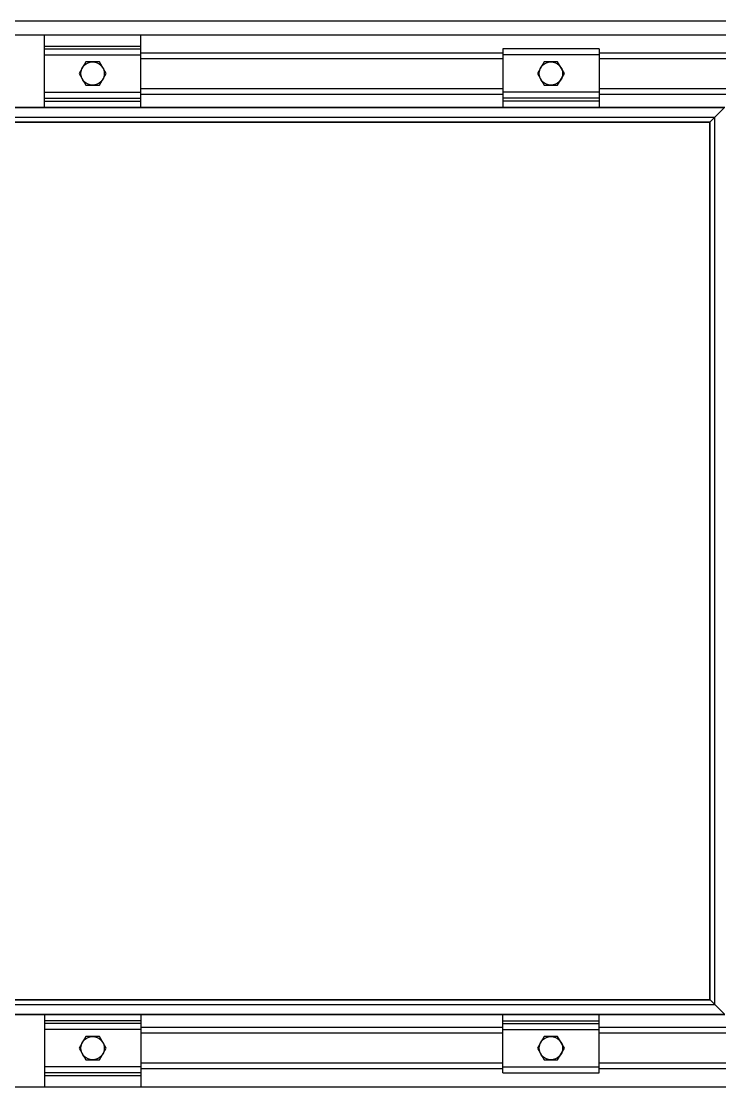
# Model space of a CAD drawing. Header units: feet. Extents: x -21 to 5170, y -254 to 1413.
# Drawn here: x 4487.76 to 4509.1, y 29.77 to 62.32 of the extents above; entities that cross this region are included whole.
import ezdxf

# ---------------------------------------------------------------- set-up
doc = ezdxf.new("R2010")
doc.units = ezdxf.units.FT
doc.header["$MEASUREMENT"] = 0
doc.layers.add('E-ARRY-TABL', color=9, linetype='Continuous')

msp = doc.modelspace()

# ---------------------------------------------------------------- linework, layer by layer
at = {"layer": 'E-ARRY-TABL'}
for p, q in [((4530.59106, 62.32252), (4441.89119, 62.32252)), ((4531.01104, 61.90253), (4441.47121, 61.90253)), ((4488.46702, 59.69558), (4488.46702, 61.90253)), ((4491.40688, 59.69558), (4491.40688, 61.90253)), ((4488.46702, 61.56655), (4491.40688, 61.56655)), ((4488.46702, 61.48255), (4491.40688, 61.48255)), ((4488.46702, 61.29356), (4491.40688, 61.29356)), ((4491.40688, 61.35656), (4502.47337, 61.35656)), ((4505.41323, 61.48255), (4502.47337, 61.48255)), ((4502.47337, 61.48255), (4502.47337, 59.69558)), ((4505.41323, 61.29356), (4502.47337, 61.29356)), ((4505.41323, 61.48255), (4505.41323, 59.69558)), ((4505.41323, 61.35656), (4526.68524, 61.35656)), ((4489.73085, 61.08357), (4489.52474, 60.72659)), ((4490.14306, 61.08357), (4489.73085, 61.08357)), ((4490.34916, 60.72659), (4490.14306, 61.08357)), ((4491.40688, 61.18857), (4502.47337, 61.18857)), ((4503.73719, 61.08357), (4503.53109, 60.72659)), ((4504.1494, 61.08357), (4503.73719, 61.08357)), ((4504.35551, 60.72659), (4504.1494, 61.08357)), ((4505.41323, 61.18857), (4526.68524, 61.18857)), ((4489.52474, 60.72659), (4489.73085, 60.36961)), ((4490.14306, 60.36961), (4490.34916, 60.72659)), ((4503.53109, 60.72659), (4503.73719, 60.36961)), ((4504.1494, 60.36961), (4504.35551, 60.72659)), ((4489.73085, 60.36961), (4490.14306, 60.36961)), ((4491.40688, 60.26461), (4502.47337, 60.26461)), ((4503.73719, 60.36961), (4504.1494, 60.36961)), ((4505.41323, 60.26461), (4526.68524, 60.26461)), ((4488.46702, 60.15962), (4491.40688, 60.15962)), ((4488.46702, 59.97062), (4491.40688, 59.97062)), ((4491.40688, 60.09662), (4502.47337, 60.09662)), ((4505.41323, 60.15962), (4502.47337, 60.15962)), ((4505.41323, 59.97062), (4502.47337, 59.97062)), ((4505.41323, 60.09662), (4526.68524, 60.09662)), ((4481.53734, 59.69558), (4509.25605, 59.69558)), ((4481.54364, 59.68928), (4509.24975, 59.68928)), ((4488.46702, 59.88663), (4491.40688, 59.88663)), ((4505.41323, 59.88663), (4502.47337, 59.88663)), ((4508.80686, 59.24639), (4509.24975, 59.68928)), ((4481.83973, 59.39319), (4508.95366, 59.39319)), ((4481.98654, 59.24639), (4508.80686, 59.24639)), ((4508.80686, 59.24639), (4508.80247, 59.242)), ((4508.80686, 32.42607), (4508.80686, 59.24639)), ((4508.95366, 32.27926), (4508.95366, 59.39319)), ((4481.99092, 59.242), (4508.80247, 59.242)), ((4508.80247, 32.43045), (4508.80247, 59.242)), ((4481.83973, 32.27926), (4508.95366, 32.27926)), ((4481.98654, 32.42607), (4508.80686, 32.42607)), ((4481.99092, 32.43045), (4508.80247, 32.43045)), ((4508.80247, 32.43045), (4508.80686, 32.42607)), ((4508.80686, 32.42607), (4509.24975, 31.98317)), ((4481.53734, 31.97687), (4509.25605, 31.97687)), ((4481.54364, 31.98317), (4509.24975, 31.98317)), ((4488.46702, 31.97687), (4488.46702, 29.76983)), ((4491.40688, 31.97687), (4491.40688, 29.76983)), ((4502.47337, 30.18981), (4502.47337, 31.97687)), ((4505.41323, 30.18981), (4505.41323, 31.97687)), ((4491.40688, 31.78574), (4488.46702, 31.78574)), ((4491.40688, 31.70174), (4488.46702, 31.70174)), ((4502.47337, 31.78574), (4505.41323, 31.78574)), ((4502.47337, 31.70174), (4505.41323, 31.70174)), ((4491.40688, 31.51275), (4488.46702, 31.51275)), ((4489.73085, 31.30276), (4489.52474, 30.94578)), ((4490.14306, 31.30276), (4489.73085, 31.30276)), ((4490.34916, 30.94578), (4490.14306, 31.30276)), ((4502.47337, 31.57575), (4491.40688, 31.57575)), ((4502.47337, 31.40776), (4491.40688, 31.40776)), ((4502.47337, 31.51275), (4505.41323, 31.51275)), ((4503.73719, 31.30276), (4503.53109, 30.94578)), ((4504.1494, 31.30276), (4503.73719, 31.30276)), ((4504.35551, 30.94578), (4504.1494, 31.30276)), ((4526.68524, 31.57575), (4505.41323, 31.57575)), ((4526.68524, 31.40776), (4505.41323, 31.40776)), ((4489.52474, 30.94578), (4489.73085, 30.58879)), ((4490.14306, 30.58879), (4490.34916, 30.94578)), ((4503.53109, 30.94578), (4503.73719, 30.58879)), ((4504.1494, 30.58879), (4504.35551, 30.94578)), ((4491.40688, 30.3788), (4488.46702, 30.3788)), ((4489.73085, 30.58879), (4490.14306, 30.58879)), ((4502.47337, 30.4838), (4491.40688, 30.4838)), ((4502.47337, 30.31581), (4491.40688, 30.31581)), ((4502.47337, 30.3788), (4505.41323, 30.3788)), ((4503.73719, 30.58879), (4504.1494, 30.58879)), ((4526.68524, 30.4838), (4505.41323, 30.4838)), ((4526.68524, 30.31581), (4505.41323, 30.31581)), ((4491.40688, 30.18981), (4488.46702, 30.18981)), ((4491.40688, 30.10582), (4488.46702, 30.10582)), ((4502.47337, 30.18981), (4505.41323, 30.18981)), ((4441.47121, 29.76983), (4531.01104, 29.76983))]:
    msp.add_line(p, q, dxfattribs=at)
for centre in [(4489.93695, 60.72659), (4503.9433, 60.72659), (4489.93695, 30.94578), (4503.9433, 30.94578)]:
    msp.add_circle(centre, 0.35698, dxfattribs=at)

doc.saveas('drawing.dxf')
